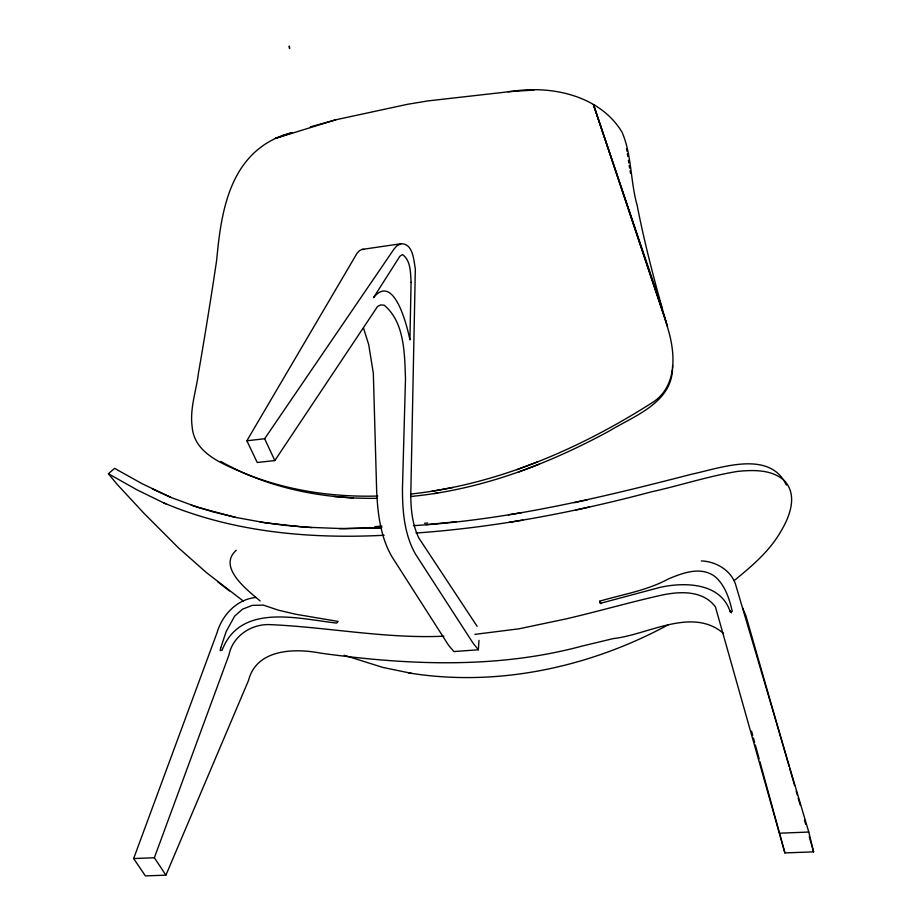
<?xml version="1.0" encoding="UTF-8"?>
<svg xmlns="http://www.w3.org/2000/svg" width="922" height="922" viewBox="0 0 922 922"><rect width="100%" height="100%" fill="white"/><g stroke="black" fill="none" stroke-linecap="round" stroke-linejoin="round"><path stroke-width="1.38" d="M363.475 327.955L368.708 344.632L373.329 373.295L376.672 491.472C377.755 513.658 380.521 536.881 391.758 556.45L448.565 645.273L453.866 651.566L478.368 649.768L473.251 643.429L415.592 554.283C404.297 534.633 402.453 511.053 402.453 488.821L405.496 378.758C404.574 353.944 404.758 322.389 384.197 305.205L380.798 304.894L377.582 306.45L274.848 460.551L257.238 462.487L246.865 440.774L356.998 253.343L359.419 250.657L362.115 249.424L401.047 243.731C413.16 243.512 413.69 260.165 415.338 268.878L410.797 494.054C410.774 508.956 412.295 524.388 418.819 537.987L477.147 626.361M478.368 649.768L478.979 640.352M672.495 369.71C670.64 403.467 633.967 415.96 609.557 430.862C547.979 464.342 480.984 489.847 410.797 496.474M255.993 597.456C236.873 599.162 222.018 615.17 216.958 632.965L133.644 858.555L145.399 875.9L165.925 875.162L154.366 857.737L228.933 655.012C232.713 635.926 251.694 623.479 270.665 624.655C328.509 627.237 385.834 638.854 443.943 636.192M165.925 875.162L248.548 680.378C256.627 648.719 294.902 648.108 320.891 653.179C407.397 665.096 496.543 669.084 581.678 646.184L613.476 638.554C648.074 634.809 692.203 606.48 723.516 633.437M246.865 440.774L264.637 438.745L394.005 249.078L396.875 245.805L401.047 243.731M243.443 601.167L206.597 572.735L178.372 547.772L144.039 513.37L117.036 484.234L108.404 473.735L137.055 489.87L163.643 502.847C232.747 532.213 309.654 539.093 384.14 535.267M344.206 655.288L382.953 667.447L411.661 673.383C499.447 686.948 590.61 666.802 668.22 624.816M108.404 473.735L114.605 468.353L142.057 483.681L170.95 497.442L197.942 507.377L235.709 517.415L266.262 522.97L304.272 527.13L344.344 528.686L381.846 527.776M236.263 550.273C217.016 567.341 247.914 590.46 260.131 600.971M734.223 580.549C751.833 566.189 769.697 551.125 781.049 531.072C789.854 516.378 798.037 494.86 784.219 480.558C771.749 469.298 753.47 469.886 737.796 471.373C708.522 476.086 680.206 485.502 651.289 491.875C574.268 512.367 495.633 527.384 416.053 533.031M410.797 494.054C497.868 484.534 580.111 448.772 653.387 401.934C676.264 386.456 675.503 356.353 669.038 332.588C657.04 290.488 645.458 248.214 637.125 205.191C630.291 181.323 631.962 155.115 622.05 132.192C600.095 95.727 551.99 85.158 512.355 91.347L428.211 100.878L407.789 104.244L335.896 119.756L310.414 126.879M518.371 472.145L539.093 464.25M516.793 469.724L537.791 461.784M335.896 119.756L275.482 138.392C228.529 160.705 220.923 214.123 216.658 260.258C211.046 297.91 204.984 335.504 198.472 373.007C196.305 390.709 189.748 408.296 192.099 426.31C193.943 452.737 221.05 463.178 241.829 472.225C284.621 490.204 331.494 497.35 377.743 496.036M599.796 601.156C622.961 594.287 647.06 590.576 668.531 578.866C682.937 572.885 700.651 566.085 714.815 576.434C725.049 585.032 729.371 598.701 732.252 611.332L730.282 612.035C720.992 582.554 684.804 581.84 659.749 587.441L600.21 603.38L599.796 601.156L600.983 603.76M413.494 525.644C508.034 519.916 600.36 497.857 691.731 474.185C720.439 468.157 769.697 449.325 786.362 485.076M576.066 509.958L589.342 507.042M574.291 502.674L587.395 499.805M431.853 491.334L453.025 487.484M434.493 493.57L437.627 492.993M508.495 514.822L521.668 512.69M509.428 522.29L522.762 520.135M426.137 524.676L455.987 521.76M362.115 249.424L364.029 249.413M508.126 91.693L509.797 91.555M474.865 634.371L519.04 628.804L565.612 618.996C597.456 611.632 628.885 602.504 660.763 595.335C679.33 591.29 702.645 589.884 715.426 606.872L784.899 852.908L813.596 851.87L808.778 832.047L736.09 586.173C732.149 570.925 716.486 561.463 701.365 560.933M374.758 526.669L381.927 526.139M424.523 523.235L427.658 523.016M510.131 91.532L533.965 90.102M381.478 527.684L339.457 528.617M133.644 858.555L154.366 857.737M779.747 833.188L808.778 832.047M377.156 498.306C323.207 499.171 268.152 488.234 220.9 461.473M334.041 496.485L353.161 497.961M311.993 527.615L285.463 525.39L259.992 521.979M408.423 672.806L411.661 673.383M235.709 517.415L212.705 511.768L191.096 505.083M152.337 488.914L170.95 497.442M166.444 504.034L163.643 502.847M217.938 582.001L229.428 590.933M729.74 610.445L731.423 612.796M742.613 607.944L745.944 615.873L789.071 766.297M264.637 438.745L274.848 460.551M667.459 326.388L593.48 104.693L662.203 308.374M593.48 104.693L666.571 323.311M789.866 769.063L794.614 785.625M796.193 791.145L797.38 795.283M798.164 798.049L800.146 804.952M804.503 820.131L805.69 824.268M809.251 836.692L813.596 851.87M751.557 731.181L752.698 735.33M753.447 738.096L754.588 742.245M755.349 745.011L759.14 758.841M759.889 761.607L784.899 852.908M289.324 46.377L289.589 48.566L289.289 46.1M626.511 148.592L626.983 151.22M629.207 165.522L629.645 168.138M630.083 170.754L630.521 173.359M627.386 153.813L627.79 156.417M628.401 160.324L628.804 162.929M672.599 365.515L672.611 368.316M411.085 282.305L409.921 339.918C407.409 327.183 394.132 272.105 373.479 297.725L399.894 256.224L402.453 254.576C410.866 260.327 410.486 273.062 411.085 282.305M220.761 647.832L220.162 650.598L222.11 650.229C240.296 602.608 298.428 618.8 336.645 623.088L338.12 621.44L295.501 614.202L278.329 610.145L263.323 605.097L252.213 605.374L242.532 609.177L234.614 616.173L226.167 631.547L220.761 647.832M283.711 134.958L275.482 138.392L292.101 132.595L283.711 134.958M457.496 521.437L457.496 521.437"/></g></svg>
